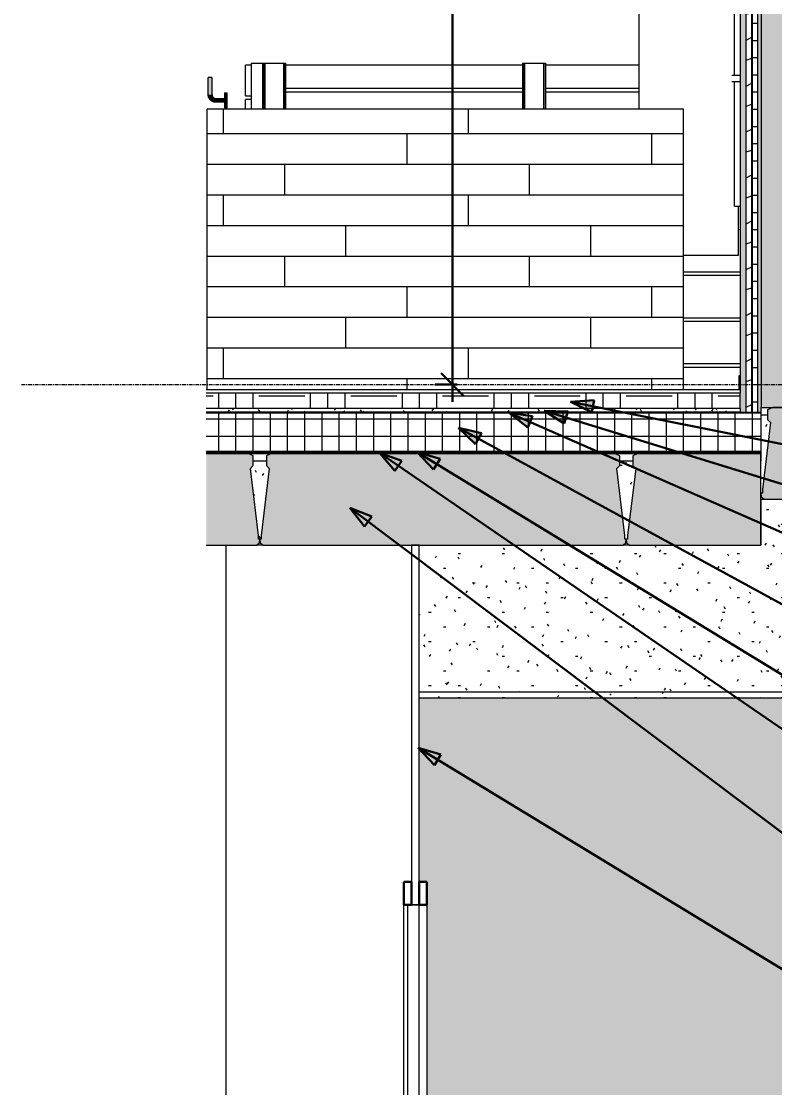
# Model space of a CAD drawing. Header units: inches. Extents: x 9847 to 10833, y -183 to 465.
# Drawn here: x 10019.2 to 10117.7, y -91.9 to 47.5 of the extents above; entities that cross this region are included whole.
import ezdxf

# ---------------------------------------------------------------- set-up
doc = ezdxf.new("R2010")
doc.units = ezdxf.units.IN
doc.header["$MEASUREMENT"] = 0
doc.linetypes.add('Grid Line 1_2_', pattern=[0.875, 0.5, -0.125, 0.125, -0.125])
for name, color, linetype, lineweight in [('0-2', 55, 'Continuous', 9), ('0-3', 250, 'Continuous', 5), ('A-ANNO-DIMS-1', 211, 'Continuous', 30), ('A-DOOR-1', 7, 'Continuous', 9), ('A-DOOR-2', 55, 'Continuous', 9), ('A-DOOR-FRAM-1', 250, 'Continuous', 30), ('A-DOOR-FRAM-2', 7, 'Continuous', 9), ('A-DOOR-FRAM-3', 55, 'Continuous', 9), ('A-FLOR-1', 8, 'Continuous', 18), ('A-FLOR-2', 254, 'Continuous', 5), ('A-FLOR-3', 192, 'Continuous', 9), ('A-FLOR-4', 55, 'Continuous', 9), ('A-FLOR-HRAL-1', 55, 'Continuous', 9), ('A-FLOR-HRAL-2', 7, 'Continuous', 9), ('A-FLOR-LEVL-1', 51, 'Grid Line 1_2_', 9), ('A-FLOR-MCUT-1', 51, 'Continuous', 9), ('A-FLOR-PATT-1', 252, 'Continuous', 9), ('A-GENM-1', 55, 'Continuous', 9), ('A-GENM-2', 7, 'Continuous', 9), ('A-GLAZ-CURT-1', 55, 'Continuous', 9), ('A-GLAZ-CWMG-1', 55, 'Continuous', 9), ('A-WALL-2', 23, 'Continuous', 18), ('A-WALL-3', 55, 'Continuous', 9), ('A-WALL-5', 113, 'Continuous', 9), ('A-WALL-PATT-1', 55, 'Continuous', 9), ('A-WALL-PATT-2', 252, 'Continuous', 9), ('E-ELEC-EQPM-1', 55, 'Continuous', 9), ('G-ANNO-TEXT', 231, 'Continuous', 30), ('S-BEAM-1', 55, 'Continuous', 9), ('S-BEAM-2', 10, 'Continuous', 9), ('S-BEAM-3', 7, 'Continuous', 9), ('S-FNDN-1', 55, 'Continuous', 9), ('S-FNDN-2', 7, 'Continuous', 9)]:
    doc.layers.add(name, color=color, linetype=linetype, lineweight=lineweight)
doc.styles.add('Century Gothic', font='ufonts.com_century-gothic.ttf', dxfattribs={"height": 2.25})
doc.dimstyles.new('OD__1_16__Tol__', dxfattribs={"dimscale": 12, "dimtxt": 2.349379, "dimasz": 0.25, "dimexe": 0.1875, "dimexo": 0.125, "dimgap": 0.03125, "dimtad": 1, "dimdec": 4, "dimrnd": 0.0625, "dimzin": 3, "dimdsep": 46, "dimlunit": 4, "dimtxsty": 'Century Gothic', "dimblk1": 'OBLIQUE', "dimblk2": 'OBLIQUE', "dimsah": 1, "dimcen": 0.09, "dimdle": 0.1875, "dimazin": 0, "dimtfac": 1, "dimtdec": 4, "dimtix": 1, "dimtmove": 0, "dimatfit": 3, "dimfxl": 1, "dimtvp": 1, "dimtfill": 1, "dimfrac": 2, "dimtolj": 1, "dimtzin": 0, "dimlwd": 30, "dimlwe": 30, "dimarcsym": 2})
pattern_1 = [(0, (10995.947, 72), (7.68, 1.92), [0.317, -5.443, 0.317, -5.443, -30.72]), (0, (10995.947, 72), (7.68, 1.92), [-11.52, 0.317, -11.203, 0.317, -5.443, -13.44]), (0, (10995.947, 72), (7.68, 1.92), [-28.8, 0.317, -3.523, 0.317, -9.283]), (120, (10998.827, 72.96), (-5.5027688, 5.691075), [0.317, -5.443, 0.317, -5.443, -30.72]), (120, (10998.827, 72.96), (-5.5027688, 5.691075), [-11.52, 0.317, -11.203, 0.317, -5.443, -13.44]), (120, (10998.827, 72.96), (-5.5027688, 5.691075), [-28.8, 0.317, -3.523, 0.317, -9.283]), (240, (10999.787, 76.8), (-2.1772312, -7.611075), [0.317, -5.443, 0.317, -5.443, -30.72]), (240, (10999.787, 76.8), (-2.1772312, -7.611075), [-11.52, 0.317, -11.203, 0.317, -5.443, -13.44]), (240, (10999.787, 76.8), (-2.1772312, -7.611075), [-28.8, 0.317, -3.523, 0.317, -9.283])]
pattern_2 = [(0, (11100.2469, 72), (0, 2.25), []), (90, (11100.2469, 72), (-2.25, 1e-16), [])]
pattern_3 = [(0, (10045.614, 0.8), (0, 4), []), (90, (10045.614, 0.8), (-8, 8), [4, -28]), (90, (10061.614, 4.8), (-8, 8), [4, -28])]

# ---------------------------------------------------------------- blocks, each defined once
blk = doc.blocks.new('Parking_Stall_Multiple - STANDARD-2220512-WALL SECTION - WEST STAIR - WEST WALL')
at = {"layer": 'A-GENM-1'}
for p, q in [((9972.19, -151.75), (10037.13, -151.75)), ((9972.19, -151.75), (10037.13, -151.75)), ((10037.13, -152), (9972.19, -152)), ((10037.13, -152), (9972.19, -152))]:
    blk.add_line(p, q, dxfattribs=at)
at = {"layer": 'A-GENM-2'}
for p, q in [((9972.19, -151.75), (9969.19, -151.75)), ((9969.19, -151.75), (9969.19, -152)), ((9972.19, -152), (9972.19, -151.75)), ((9969.19, -152), (9972.19, -152))]:
    blk.add_line(p, q, dxfattribs=at)
blk = doc.blocks.new('CHAINLINK GATE - CHAINLINK GATE-2199385-WALL SECTION - WEST STAIR - WEST WALL')
at = {"layer": 'A-DOOR-1'}
for p, q in [((9966.88, -68), (9965.38, -68)), ((9965.38, -68), (9965.38, -152)), ((9966.88, -152), (9966.88, -68)), ((9965.38, -152), (9966.88, -152))]:
    blk.add_line(p, q, dxfattribs=at)
at = {"layer": 'A-DOOR-FRAM-1'}
for p, q in [((9964.88, -65), (9964.88, -68)), ((9965.88, -65), (9964.88, -65)), ((9965.88, -68), (9965.88, -65)), ((9967.88, -65), (9966.88, -65)), ((9966.88, -65), (9966.88, -68)), ((9967.88, -68), (9967.88, -65)), ((9964.88, -68), (9965.88, -68)), ((9966.88, -68), (9967.88, -68))]:
    blk.add_line(p, q, dxfattribs=at)
at = {"layer": 'A-DOOR-FRAM-2'}
for p, q in [((9964.88, -152), (9964.88, -68)), ((9967.88, -68), (9967.88, -152)), ((9965.38, -152), (9964.88, -152)), ((9966.88, -152), (9967.88, -152))]:
    blk.add_line(p, q, dxfattribs=at)
blk = doc.blocks.new('CTR - 1st Phase - Common Walls_rvt-2-WALL SECTION - WEST STAIR - WEST WALL')
at = {"layer": 'A-WALL-PATT-1'}
h = blk.add_hatch(dxfattribs=at)
h.set_pattern_fill('FP_2', color=256, style=0, pattern_type=2)
h.set_pattern_definition([(90, (9901.19, -152), (-36.188, 2e-15), [])])
h.paths.add_polyline_path([(9964.88, -152), (9964.88, -65), (9965.88, -65), (9965.88, -21), (9939.07, -21), (9939.07, -152), (9963.59, -152)], flags=0)
at = {"layer": 'S-FNDN-1'}
for p, q in [((9946.49, -21), (9945.65, -21)), ((9939.07, -152), (9964.88, -152))]:
    blk.add_line(p, q, dxfattribs=at)
at = {"layer": 'S-FNDN-2'}
for p, q in [((9965.88, -21), (9965.88, -68)), ((9966.88, -21), (9965.88, -21)), ((9966.88, -68), (9966.88, -21)), ((9965.88, -68), (9966.88, -68))]:
    blk.add_line(p, q, dxfattribs=at)
at = {"layer": '0-2'}
for name in ['CHAINLINK GATE - CHAINLINK GATE-2199385-WALL SECTION - WEST STAIR - WEST WALL', 'Parking_Stall_Multiple - STANDARD-2220512-WALL SECTION - WEST STAIR - WEST WALL']:
    blk.add_blockref(name, (0, 0), dxfattribs=at)
blk = doc.blocks.new('034100 - Precast Structural Concrete - Solid Plank - 12_-1871118-WALL SECTION - WEST STAIR - WEST WALL')
at = {"layer": 'S-BEAM-2'}
blk.add_hatch(color=256, dxfattribs=at).paths.add_polyline_path([(9939.07, -21), (9945.65, -21), (9946.03, -20.69), (9946.07, -20.21), (9945.89, -20.21), (9945.89, -19.74), (9944.83, -10.97), (9945.22, -10.57), (9945.22, -9.31), (9944.53, -9), (9939.07, -9), (9939.07, -18.74)], flags=0)
at = {"layer": 'S-BEAM-3'}
for p, q in [((9944.53, -9), (9939.07, -9)), ((9945.22, -9.31), (9944.53, -9)), ((9945.22, -10.57), (9945.22, -9.31)), ((9944.83, -10.97), (9945.22, -10.57)), ((9945.89, -19.74), (9944.83, -10.97)), ((9945.65, -21), (9946.03, -20.69)), ((9945.89, -19.82), (9945.89, -19.74)), ((9945.89, -20.21), (9945.89, -19.82)), ((9946.07, -20.21), (9945.89, -20.21)), ((9946.03, -20.69), (9946.07, -20.21)), ((9939.07, -21), (9945.65, -21))]:
    blk.add_line(p, q, dxfattribs=at)
blk = doc.blocks.new('034100 - Precast Structural Concrete - Solid Plank - 12_-V5-WALL SECTION - WEST STAIR - WEST WALL')
at = {"layer": 'S-BEAM-2'}
blk.add_hatch(color=256, dxfattribs=at).paths.add_polyline_path([(9993.54, -21), (9993.91, -20.69), (9993.95, -20.21), (9993.78, -20.21), (9993.78, -19.74), (9992.71, -10.97), (9993.11, -10.57), (9993.11, -9.31), (9992.41, -9), (9947.61, -9), (9946.92, -9.31), (9946.92, -10.57), (9947.31, -10.97), (9946.25, -19.74), (9946.25, -20.21), (9946.07, -20.21), (9946.11, -20.69), (9946.49, -21), (9988.1, -21)], flags=0)
at = {"layer": 'S-BEAM-3'}
for p, q in [((9947.61, -9), (9946.92, -9.31)), ((9946.92, -9.31), (9946.92, -10.57)), ((9992.41, -9), (9947.61, -9)), ((9993.11, -9.31), (9992.41, -9)), ((9993.11, -10.57), (9993.11, -9.31)), ((9947.31, -10.97), (9946.25, -19.74)), ((9946.92, -10.57), (9947.31, -10.97)), ((9992.71, -10.97), (9993.11, -10.57)), ((9993.78, -19.74), (9992.71, -10.97)), ((9946.25, -20.21), (9946.07, -20.21)), ((9946.07, -20.21), (9946.11, -20.69)), ((9946.11, -20.69), (9946.49, -21)), ((9946.25, -19.74), (9946.25, -20.21)), ((9993.54, -21), (9993.91, -20.69)), ((9993.78, -19.82), (9993.78, -19.74)), ((9993.78, -20.21), (9993.78, -19.82)), ((9993.95, -20.21), (9993.78, -20.21)), ((9993.91, -20.69), (9993.95, -20.21)), ((9946.49, -21), (9993.54, -21))]:
    blk.add_line(p, q, dxfattribs=at)
blk = doc.blocks.new('034100 - Precast Structural Concrete - Solid Plank - 12_-1875030-WALL SECTION - WEST STAIR - WEST WALL')
at = {"layer": 'S-BEAM-2'}
blk.add_hatch(color=256, dxfattribs=at).paths.add_polyline_path([(10011.56, -21), (10011.56, -9), (9995.49, -9), (9994.8, -9.31), (9994.8, -10.57), (9995.19, -10.97), (9994.13, -19.82), (9994.13, -20.21), (9993.95, -20.21), (9993.99, -20.69), (9994.37, -21), (9995.19, -21)], flags=0)
at = {"layer": 'S-BEAM-3'}
for p, q in [((9995.49, -9), (9994.8, -9.31)), ((9994.8, -9.31), (9994.8, -10.57)), ((10011.56, -9), (9995.49, -9)), ((10011.56, -21), (10011.56, -9)), ((9995.19, -10.97), (9994.13, -19.74)), ((9994.8, -10.57), (9995.19, -10.97)), ((9994.13, -20.21), (9993.95, -20.21)), ((9993.95, -20.21), (9993.99, -20.69)), ((9993.99, -20.69), (9994.37, -21)), ((9994.13, -19.74), (9994.13, -19.82)), ((9994.13, -19.82), (9994.13, -20.21)), ((9994.37, -21), (10011.56, -21))]:
    blk.add_line(p, q, dxfattribs=at)
blk = doc.blocks.new('034100 - Precast Structural Concrete - Solid Plank - 12_-1871119-WALL SECTION - WEST STAIR - WEST WALL')
at = {"layer": 'S-BEAM-2'}
blk.add_hatch(color=256, dxfattribs=at).paths.add_polyline_path([(10037.13, -15), (10037.13, -3), (10013.1, -3), (10012.41, -3.31), (10012.41, -4.57), (10012.8, -4.97), (10011.74, -13.74), (10011.74, -14.21), (10011.56, -14.21), (10011.6, -14.69), (10011.98, -15)], flags=0)
at = {"layer": 'S-BEAM-3'}
for p, q in [((10013.1, -3), (10012.41, -3.31)), ((10012.41, -3.31), (10012.41, -4.57)), ((10037.13, -3), (10013.1, -3)), ((10012.8, -4.97), (10011.74, -13.74)), ((10012.41, -4.57), (10012.8, -4.97)), ((10011.74, -13.74), (10011.74, -14.21)), ((10011.74, -14.21), (10011.56, -14.21)), ((10011.56, -14.21), (10011.6, -14.69)), ((10011.6, -14.69), (10011.98, -15)), ((10011.98, -15), (10037.13, -15))]:
    blk.add_line(p, q, dxfattribs=at)
blk = doc.blocks.new('CTR - 1st Phase - Structure_rvt-2-WALL SECTION - WEST STAIR - WEST WALL')
at = {"layer": 'A-WALL-PATT-1'}
h = blk.add_hatch(dxfattribs=at)
h.set_pattern_fill('FP_3', color=256, style=0, pattern_type=2)
h.set_pattern_definition([(0, (10995.947, 72), (3.84, 0.96), [0.317, -2.563, 0.317, -2.563, -15.36]), (0, (10995.947, 72), (3.84, 0.96), [-5.76, 0.317, -5.443, 0.317, -2.563, -6.72]), (0, (10995.947, 72), (3.84, 0.96), [-14.4, 0.317, -1.603, 0.317, -4.483]), (120, (10997.387, 72.48), (-2.7513844, 2.84553755), [0.317, -2.563, 0.317, -2.563, -15.36]), (120, (10997.387, 72.48), (-2.7513844, 2.84553755), [-5.76, 0.317, -5.443, 0.317, -2.563, -6.72]), (120, (10997.387, 72.48), (-2.7513844, 2.84553755), [-14.4, 0.317, -1.603, 0.317, -4.483]), (240, (10997.867, 74.4), (-1.0886156, -3.80553755), [0.317, -2.563, 0.317, -2.563, -15.36]), (240, (10997.867, 74.4), (-1.0886156, -3.80553755), [-5.76, 0.317, -5.443, 0.317, -2.563, -6.72]), (240, (10997.867, 74.4), (-1.0886156, -3.80553755), [-14.4, 0.317, -1.603, 0.317, -4.483])])
h.paths.add_polyline_path([(9967.88, -152), (9969.19, -152), (9969.19, -151.75), (10037.13, -151.75), (10037.13, -41), (9966.88, -41), (9966.88, -65), (9967.88, -65), (9967.88, -151.75)], flags=0)
at = {"layer": 'S-BEAM-1'}
h = blk.add_hatch(dxfattribs=at)
h.set_pattern_fill('FP_8', color=256, style=0, pattern_type=2)
h.set_pattern_definition(pattern_1)
h.paths.add_polyline_path([(9946.07, -20.21), (9946.25, -20.21), (9946.25, -19.74), (9947.31, -10.97), (9946.92, -10.57), (9946.92, -10), (9945.22, -10), (9945.22, -10.57), (9944.83, -10.97), (9945.89, -19.82), (9945.89, -20.21), (9946.03, -20.21)], flags=0)
h.paths.add_polyline_path([(9946.07, -21), (9946.49, -21), (9946.11, -20.69), (9946.07, -20.21), (9946.03, -20.69), (9945.65, -21), (9946.03, -21)], flags=0)
h.paths.add_polyline_path([(9993.95, -20.21), (9994.13, -20.21), (9994.13, -19.74), (9995.19, -10.97), (9994.8, -10.57), (9994.8, -10), (9993.11, -10), (9993.11, -10.57), (9992.71, -10.97), (9993.78, -19.82), (9993.78, -20.21), (9993.91, -20.21)], flags=0)
h.paths.add_polyline_path([(9993.99, -21), (9994.37, -21), (9993.99, -20.69), (9993.95, -20.21), (9993.91, -20.69), (9993.54, -21), (9993.95, -21)], flags=0)
h.paths.add_polyline_path([(10011.58, -21), (10011.58, -15), (10011.97, -14.99), (10011.6, -14.69), (10011.56, -14.33), (10011.56, -21)], flags=0)
h.paths.add_polyline_path([(10011.74, -14.21), (10011.74, -13.74), (10012.8, -4.97), (10012.41, -4.57), (10012.41, -4), (10011.59, -4), (10011.58, -10), (10011.56, -10), (10011.56, -14.21), (10011.6, -14.21)], flags=0)
h = blk.add_hatch(dxfattribs=at)
h.set_pattern_fill('FP_13', color=256, style=0, pattern_type=2)
h.set_pattern_definition(pattern_1)
h.paths.add_polyline_path([(9997.13, -40.21), (10037.13, -40.21), (10037.13, -15), (10011.58, -15), (10011.58, -21), (9966.88, -21), (9966.88, -40.21), (9988.1, -40.21)], flags=0)
h = blk.add_hatch(dxfattribs=at)
h.set_pattern_fill('FP_17', color=256, style=0, pattern_type=2)
h.set_pattern_definition([(0, (10995.947, 145.145), (7.68, 1.358), [0.317, -5.443, 0.317, -5.443, -30.72]), (0, (10995.947, 145.145), (7.68, 1.358), [-11.52, 0.317, -11.203, 0.317, -5.443, -13.44]), (0, (10995.947, 145.145), (7.68, 1.358), [-28.8, 0.317, -3.523, 0.317, -9.283]), (129.232, (10998.827, 145.824), (-4.8376077, 3.2099465), [0.25, -4.303, 0.25, -4.303, -24.286]), (129.232, (10998.827, 145.824), (-4.8376077, 3.2099465), [-9.107, 0.25, -8.857, 0.25, -4.303, -10.625]), (129.232, (10998.827, 145.824), (-4.8376077, 3.2099465), [-22.768, 0.25, -2.785, 0.25, -7.339]), (230.768, (10999.787, 148.539), (-2.8423785, -6.1959166), [0.25, -4.303, 0.25, -4.303, -24.286]), (230.768, (10999.787, 148.539), (-2.8423785, -6.1959166), [-9.107, 0.25, -8.857, 0.25, -4.303, -10.625]), (230.768, (10999.787, 148.539), (-2.8423785, -6.1959166), [-22.768, 0.25, -2.785, 0.25, -7.339])])
h.paths.add_polyline_path([(10011.58, -41), (10037.13, -41), (10037.13, -40.21), (9966.88, -40.21), (9966.88, -41), (9996.54, -41)], flags=0)
for p, q in [((10011.58, -10), (10011.58, -9)), ((9946.92, -10), (9945.22, -10)), ((9994.8, -10), (9993.11, -10)), ((10011.58, -10), (10011.56, -10)), ((10011.58, -21), (10011.58, -15)), ((10011.58, -15), (10011.98, -15)), ((9994.37, -21), (9993.54, -21)), ((10011.58, -21), (10011.56, -21)), ((10037.13, -40.21), (9966.88, -40.21)), ((10037.13, -41), (9966.88, -41))]:
    blk.add_line(p, q, dxfattribs=at)
at = {"layer": '0-2'}
for name in ['034100 - Precast Structural Concrete - Solid Plank - 12_-1871119-WALL SECTION - WEST STAIR - WEST WALL', '034100 - Precast Structural Concrete - Solid Plank - 12_-1871118-WALL SECTION - WEST STAIR - WEST WALL', '034100 - Precast Structural Concrete - Solid Plank - 12_-V5-WALL SECTION - WEST STAIR - WEST WALL', '034100 - Precast Structural Concrete - Solid Plank - 12_-1875030-WALL SECTION - WEST STAIR - WEST WALL']:
    blk.add_blockref(name, (0, 0), dxfattribs=at)
blk = doc.blocks.new('Bayer Built Door - VISTAGRANDE FLUSH - 37-1_2__ x 81-3_4__ - 1ST FLOOR-3294966-WALL SECTION - WEST STAIR - WEST WALL')
at = {"layer": 'A-DOOR-FRAM-3'}
for p, q in [((10008.68, 1.12), (10008.68, -0.63)), ((10008.84, 1.12), (10008.68, 1.12)), ((10008.84, -0.57), (10008.68, -0.58)), ((10008.68, -0.58), (10008.68, -0.63))]:
    blk.add_line(p, q, dxfattribs=at)
blk = doc.blocks.new('V-Series_EWC4_SPVU_RFA_2015 - 1ST FLOOR-2484708-WALL SECTION - WEST STAIR - WEST WALL')
at = {"layer": 'A-GENM-1'}
for p, q in [((10008.09, 40.39), (10008.09, 68.31)), ((10008.84, 68.31), (10008.09, 68.31)), ((10008.09, 23.31), (10008.09, 39.61)), ((10008.09, 23.31), (10008.84, 23.31))]:
    blk.add_line(p, q, dxfattribs=at)
blk = doc.blocks.new('Railing - Handrail - Bracket-3113776-WALL SECTION - WEST STAIR - WEST WALL')
at = {"layer": 'A-FLOR-HRAL-2'}
for points in [[(9939.39, 63.66), (9939.56, 63.66), (9939.56, 65.91), (9939.31, 65.91), (9939.32, 63.66), (9939.35, 63.66)], [(9939.62, 63.66), (9939.81, 63.66), (9939.81, 65.91), (9939.56, 65.91), (9939.56, 63.66), (9939.6, 63.66)], [(9940.31, 62.66), (9940.31, 62.91), (9940.02, 62.98), (9939.78, 63.13), (9939.62, 63.37), (9939.56, 63.66), (9939.31, 63.66), (9939.36, 63.38), (9939.43, 63.19), (9939.58, 63), (9939.72, 62.88), (9939.89, 62.77), (9940.09, 62.69), (9940.24, 62.67)], [(9940.31, 62.91), (9940.31, 63.16), (9940.12, 63.18), (9939.91, 63.35), (9939.86, 63.42), (9939.82, 63.56), (9939.81, 63.66), (9939.56, 63.66), (9939.62, 63.37), (9939.78, 63.13), (9940.03, 62.97), (9940.14, 62.94)], [(9940.31, 62.91), (9941.44, 62.91), (9941.44, 63.16), (9940.31, 63.15), (9940.31, 62.95)], [(9940.31, 62.66), (9941.44, 62.67), (9941.44, 62.91), (9940.31, 62.91), (9940.31, 62.67)], [(9941.44, 62.91), (9941.81, 62.91), (9941.81, 63.91), (9941.44, 63.91), (9941.44, 63.17)], [(9941.44, 61.91), (9941.81, 61.91), (9941.81, 62.91), (9941.44, 62.91), (9941.44, 61.95)]]:
    blk.add_hatch(color=256, dxfattribs=at).paths.add_polyline_path(points, flags=0)
at = {"layer": 'A-FLOR-HRAL-1'}
for p, q in [((9939.31, 63.66), (9939.31, 65.91)), ((9939.56, 65.91), (9939.31, 65.91)), ((9939.81, 65.91), (9939.56, 65.91)), ((9939.81, 65.91), (9939.81, 63.66)), ((9940.31, 63.16), (9941.44, 63.16)), ((9941.44, 63.91), (9941.81, 63.91)), ((9941.44, 63.91), (9941.44, 62.91)), ((9941.44, 62.91), (9941.44, 61.91)), ((9941.81, 62.91), (9941.81, 63.91)), ((9941.81, 61.91), (9941.81, 62.91)), ((9941.44, 62.66), (9940.31, 62.66)), ((9941.81, 61.91), (9941.44, 61.91))]:
    blk.add_line(p, q, dxfattribs=at)
at = {"layer": 'A-FLOR-HRAL-1', "flags": 128}
for points in [[(9940.31, 62.66), (9940.27, 62.66), (9940.23, 62.66), (9940.19, 62.67), (9940.16, 62.67), (9940.12, 62.68), (9940.08, 62.69), (9940.04, 62.7), (9940, 62.71), (9939.96, 62.73), (9939.92, 62.74), (9939.89, 62.76), (9939.85, 62.77), (9939.82, 62.79), (9939.78, 62.81), (9939.75, 62.84), (9939.72, 62.86), (9939.69, 62.88), (9939.66, 62.91), (9939.63, 62.94), (9939.6, 62.96), (9939.57, 62.99), (9939.54, 63.02), (9939.52, 63.06), (9939.5, 63.09), (9939.47, 63.12), (9939.45, 63.15), (9939.43, 63.19), (9939.41, 63.23), (9939.4, 63.26), (9939.38, 63.3), (9939.37, 63.34), (9939.36, 63.37), (9939.35, 63.41), (9939.34, 63.45), (9939.33, 63.49), (9939.32, 63.53), (9939.32, 63.57), (9939.32, 63.61), (9939.31, 63.65), (9939.31, 63.66)], [(9939.81, 63.66), (9939.81, 63.64), (9939.82, 63.62), (9939.82, 63.6), (9939.82, 63.58), (9939.82, 63.56), (9939.83, 63.54), (9939.83, 63.52), (9939.84, 63.5), (9939.85, 63.49), (9939.85, 63.47), (9939.86, 63.45), (9939.87, 63.43), (9939.88, 63.41), (9939.89, 63.4), (9939.9, 63.38), (9939.91, 63.36), (9939.93, 63.35), (9939.94, 63.33), (9939.95, 63.32), (9939.97, 63.3), (9939.98, 63.29), (9940, 63.28), (9940.01, 63.26), (9940.03, 63.25), (9940.04, 63.24), (9940.06, 63.23), (9940.08, 63.22), (9940.1, 63.21), (9940.11, 63.2), (9940.13, 63.2), (9940.15, 63.19), (9940.17, 63.18), (9940.19, 63.18), (9940.21, 63.17), (9940.23, 63.17), (9940.25, 63.17), (9940.27, 63.16), (9940.29, 63.16), (9940.31, 63.16), (9940.31, 63.16)]]:
    blk.add_lwpolyline(points, dxfattribs=at)
blk = doc.blocks.new('Railing - Handrail - Bracket-3113774-WALL SECTION - WEST STAIR - WEST WALL')
at = {"layer": 'A-FLOR-HRAL-2'}
for points in [[(9939.31, 37.91), (9939.56, 37.91), (9939.56, 40.16), (9939.31, 40.16), (9939.31, 38.49)], [(9939.62, 37.91), (9939.81, 37.91), (9939.81, 40.16), (9939.56, 40.16), (9939.56, 37.91), (9939.6, 37.91)], [(9940.31, 36.91), (9940.31, 37.16), (9940.02, 37.22), (9939.78, 37.38), (9939.62, 37.63), (9939.55, 37.91), (9939.31, 37.91), (9939.36, 37.63), (9939.44, 37.43), (9939.58, 37.25), (9939.72, 37.12), (9939.89, 37.02), (9940.09, 36.94), (9940.24, 36.92)], [(9940.31, 37.16), (9940.31, 37.41), (9940.12, 37.43), (9939.91, 37.6), (9939.86, 37.66), (9939.82, 37.81), (9939.81, 37.91), (9939.56, 37.91), (9939.63, 37.61), (9939.79, 37.37), (9940.03, 37.22), (9940.14, 37.19)], [(9941.44, 37.16), (9941.81, 37.16), (9941.81, 38.16), (9941.44, 38.16), (9941.44, 37.23)], [(9940.31, 37.16), (9941.44, 37.16), (9941.44, 37.41), (9940.31, 37.4), (9940.31, 37.19)], [(9940.6, 36.91), (9941.44, 36.92), (9941.44, 37.16), (9940.31, 37.16), (9940.31, 36.91)], [(9941.81, 36.16), (9941.81, 37.16), (9941.44, 37.16), (9941.44, 36.16)]]:
    blk.add_hatch(color=256, dxfattribs=at).paths.add_polyline_path(points, flags=0)
at = {"layer": 'A-FLOR-HRAL-1'}
for p, q in [((9939.31, 37.91), (9939.31, 40.16)), ((9939.56, 40.16), (9939.31, 40.16)), ((9939.81, 40.16), (9939.56, 40.16)), ((9939.81, 40.16), (9939.81, 37.91)), ((9941.44, 38.16), (9941.81, 38.16)), ((9941.44, 38.16), (9941.44, 37.16)), ((9941.81, 37.16), (9941.81, 38.16)), ((9940.31, 37.41), (9941.44, 37.41)), ((9941.44, 36.91), (9940.31, 36.91)), ((9941.44, 37.16), (9941.44, 36.16)), ((9941.81, 36.16), (9941.81, 37.16)), ((9941.81, 36.16), (9941.44, 36.16))]:
    blk.add_line(p, q, dxfattribs=at)
at = {"layer": 'A-FLOR-HRAL-1', "flags": 128}
for points in [[(9940.31, 36.91), (9940.27, 36.91), (9940.23, 36.91), (9940.19, 36.92), (9940.16, 36.92), (9940.12, 36.93), (9940.08, 36.94), (9940.04, 36.95), (9940, 36.96), (9939.96, 36.97), (9939.92, 36.99), (9939.89, 37), (9939.85, 37.02), (9939.82, 37.04), (9939.78, 37.06), (9939.75, 37.08), (9939.72, 37.11), (9939.69, 37.13), (9939.66, 37.16), (9939.63, 37.18), (9939.6, 37.21), (9939.57, 37.24), (9939.54, 37.27), (9939.52, 37.3), (9939.5, 37.34), (9939.47, 37.37), (9939.45, 37.4), (9939.43, 37.44), (9939.41, 37.47), (9939.4, 37.51), (9939.38, 37.55), (9939.37, 37.58), (9939.36, 37.62), (9939.35, 37.66), (9939.34, 37.7), (9939.33, 37.74), (9939.32, 37.78), (9939.32, 37.82), (9939.32, 37.86), (9939.31, 37.9), (9939.31, 37.91)], [(9939.81, 37.91), (9939.81, 37.89), (9939.82, 37.87), (9939.82, 37.85), (9939.82, 37.83), (9939.82, 37.81), (9939.83, 37.79), (9939.83, 37.77), (9939.84, 37.75), (9939.85, 37.73), (9939.85, 37.71), (9939.86, 37.7), (9939.87, 37.68), (9939.88, 37.66), (9939.89, 37.64), (9939.9, 37.63), (9939.91, 37.61), (9939.93, 37.59), (9939.94, 37.58), (9939.95, 37.56), (9939.97, 37.55), (9939.98, 37.54), (9940, 37.52), (9940.01, 37.51), (9940.03, 37.5), (9940.04, 37.49), (9940.06, 37.48), (9940.08, 37.47), (9940.1, 37.46), (9940.11, 37.45), (9940.13, 37.44), (9940.15, 37.44), (9940.17, 37.43), (9940.19, 37.42), (9940.21, 37.42), (9940.23, 37.42), (9940.25, 37.41), (9940.27, 37.41), (9940.29, 37.41), (9940.31, 37.41), (9940.31, 37.41)]]:
    blk.add_lwpolyline(points, dxfattribs=at)
blk = doc.blocks.new('Railing - Railing-2828583-WALL SECTION - WEST STAIR - WEST WALL')
for name in ['Railing - Handrail - Bracket-3113776-WALL SECTION - WEST STAIR - WEST WALL', 'Railing - Handrail - Bracket-3113774-WALL SECTION - WEST STAIR - WEST WALL']:
    blk.add_blockref(name, (0, 0))
blk = doc.blocks.new('Horizontal_Siding - Horizontal_Siding-2855038-WALL SECTION - WEST STAIR - WEST WALL')
at = {"layer": 'A-GLAZ-CURT-1'}
blk.add_line((10008.84, 2.24), (10001.44, 2.24), dxfattribs=at)
blk = doc.blocks.new('Horizontal_Siding - Horizontal_Siding-V7-WALL SECTION - WEST STAIR - WEST WALL')
at = {"layer": 'A-GLAZ-CURT-1'}
for p, q in [((10008.84, 8.24), (10001.44, 8.24)), ((10001.44, 2.74), (10008.84, 2.74))]:
    blk.add_line(p, q, dxfattribs=at)
blk = doc.blocks.new('Horizontal_Siding - Horizontal_Siding-V8-WALL SECTION - WEST STAIR - WEST WALL')
at = {"layer": 'A-GLAZ-CURT-1'}
for p, q in [((10008.84, 20.24), (10008.64, 20.24)), ((10001.44, 14.74), (10008.84, 14.74))]:
    blk.add_line(p, q, dxfattribs=at)
blk = doc.blocks.new('Horizontal_Siding - Horizontal_Siding-V9-WALL SECTION - WEST STAIR - WEST WALL')
at = {"layer": 'A-GLAZ-CURT-1'}
blk.add_line((9995.64, 38.24), (9983.4, 38.24), dxfattribs=at)
blk = doc.blocks.new('Horizontal_Siding - Horizontal_Siding-2855037-WALL SECTION - WEST STAIR - WEST WALL')
at = {"layer": 'A-GLAZ-CURT-1'}
blk.add_line((9980.4, 38.24), (9949.44, 38.24), dxfattribs=at)
blk = doc.blocks.new('Horizontal_Siding - Horizontal_Siding-2855040-WALL SECTION - WEST STAIR - WEST WALL')
at = {"layer": 'A-GLAZ-CURT-1'}
for p, q in [((9995.64, 41.75), (9983.4, 41.75)), ((9983.4, 38.74), (9995.64, 38.74))]:
    blk.add_line(p, q, dxfattribs=at)
blk = doc.blocks.new('Horizontal_Siding - Horizontal_Siding-2855039-WALL SECTION - WEST STAIR - WEST WALL')
at = {"layer": 'A-GLAZ-CURT-1'}
for p, q in [((9980.4, 41.75), (9949.44, 41.75)), ((9949.44, 38.74), (9980.4, 38.74))]:
    blk.add_line(p, q, dxfattribs=at)
blk = doc.blocks.new('Rectangular Mullion - RAILING POST-2669755-WALL SECTION - WEST STAIR - WEST WALL')
at = {"layer": 'A-GLAZ-CWMG-1'}
for p, q in [((9980.4, 38.49), (9980.4, 36)), ((9980.61, 36), (9980.61, 38.49)), ((9980.61, 38.49), (9980.61, 36)), ((9980.67, 38.49), (9980.67, 36)), ((9983.12, 38.49), (9983.12, 36)), ((9983.19, 38.49), (9983.19, 36)), ((9983.19, 38.49), (9983.19, 36)), ((9983.4, 38.49), (9983.4, 36))]:
    blk.add_line(p, q, dxfattribs=at)
blk = doc.blocks.new('Rectangular Mullion - RAILING POST-2833645-WALL SECTION - WEST STAIR - WEST WALL')
at = {"layer": 'A-GLAZ-CWMG-1'}
for p, q in [((9980.4, 42), (9980.61, 42)), ((9980.4, 42), (9980.4, 38.49)), ((9980.61, 38.49), (9980.61, 42)), ((9980.61, 42), (9980.67, 42)), ((9980.61, 42), (9980.61, 38.49)), ((9980.67, 42), (9983.12, 42)), ((9980.67, 42), (9980.67, 38.49)), ((9983.12, 42), (9983.19, 42)), ((9983.12, 42), (9983.12, 38.49)), ((9983.19, 42), (9983.19, 38.49)), ((9983.19, 42), (9983.4, 42)), ((9983.19, 42), (9983.19, 38.49)), ((9983.4, 42), (9983.4, 38.49))]:
    blk.add_line(p, q, dxfattribs=at)
blk = doc.blocks.new('Rectangular Mullion - RAILING POST-2680127-WALL SECTION - WEST STAIR - WEST WALL')
at = {"layer": 'A-GLAZ-CWMG-1'}
for p, q in [((9946.65, 36), (9946.65, 38.49)), ((9946.65, 38.49), (9946.65, 36)), ((9946.71, 38.49), (9946.71, 36)), ((9949.16, 38.49), (9949.16, 36)), ((9949.23, 38.49), (9949.23, 36)), ((9949.23, 38.49), (9949.23, 36)), ((9949.44, 38.49), (9949.44, 36))]:
    blk.add_line(p, q, dxfattribs=at)
blk = doc.blocks.new('Rectangular Mullion - RAILING POST-2833647-WALL SECTION - WEST STAIR - WEST WALL')
at = {"layer": 'A-GLAZ-CWMG-1'}
for p, q in [((9946.44, 42), (9946.65, 42)), ((9946.65, 38.49), (9946.65, 42)), ((9946.65, 42), (9946.71, 42)), ((9946.65, 42), (9946.65, 38.49)), ((9946.71, 42), (9949.16, 42)), ((9946.71, 42), (9946.71, 38.49)), ((9949.16, 42), (9949.23, 42)), ((9949.16, 42), (9949.16, 38.49)), ((9949.23, 42), (9949.23, 38.49)), ((9949.23, 42), (9949.44, 42)), ((9949.23, 42), (9949.23, 38.49)), ((9949.44, 42), (9949.44, 38.49))]:
    blk.add_line(p, q, dxfattribs=at)
blk = doc.blocks.new('Horizontal_Siding - Horizontal_Siding-3202369-WALL SECTION - WEST STAIR - WEST WALL')
at = {"layer": 'A-GLAZ-CURT-1'}
for p in [(9944.19, 36), (9944.94, 37.26)]:
    blk.add_line(p, (9944.19, 37.26), dxfattribs=at)
blk = doc.blocks.new('Horizontal_Siding - Horizontal_Siding-3202371-WALL SECTION - WEST STAIR - WEST WALL')
at = {"layer": 'A-GLAZ-CURT-1'}
for p, q in [((9944.19, 37.76), (9944.19, 41.75)), ((9944.94, 41.75), (9944.19, 41.75)), ((9944.19, 37.76), (9944.94, 37.76))]:
    blk.add_line(p, q, dxfattribs=at)
blk = doc.blocks.new('262400 - Switchboards and Panelboards - Electric Panel - Generic - 262400 - Switchboards and Panelboards - Electric Panel - Generic-2842581-WALL SECTION - WEST STAIR - WEST WALL')
at = {"layer": 'E-ELEC-EQPM-1'}
for p, q in [((9995.64, 64.87), (10008.09, 64.87)), ((9995.64, 36), (9995.64, 64.87)), ((10008.64, 16.87), (10008.64, 23.31)), ((10008.64, 16.87), (10001.44, 16.87))]:
    blk.add_line(p, q, dxfattribs=at)
blk = doc.blocks.new('Rectangular Mullion - RAILING POST-2831812-WALL SECTION - WEST STAIR - WEST WALL')
at = {"layer": 'A-GLAZ-CWMG-1'}
for p, q in [((9944.94, 42), (9946.44, 42)), ((9944.94, 42), (9944.94, 37.51)), ((9946.44, 37.51), (9946.44, 42))]:
    blk.add_line(p, q, dxfattribs=at)
blk = doc.blocks.new('Rectangular Mullion - RAILING POST-2806290-WALL SECTION - WEST STAIR - WEST WALL')
at = {"layer": 'A-GLAZ-CWMG-1'}
for p, q in [((9944.94, 37.51), (9944.94, 36)), ((9946.44, 36), (9946.44, 37.51))]:
    blk.add_line(p, q, dxfattribs=at)
blk = doc.blocks.new('STOREFRONT DOOR B - ALUM_ STILE W_ GLASS INSET-2790180-WALL SECTION - WEST STAIR - WEST WALL')
at = {"layer": 'A-DOOR-2'}
for p, q in [((10008.84, 40.39), (10008.34, 40.39)), ((10008.34, 39.61), (10008.84, 39.61))]:
    blk.add_line(p, q, dxfattribs=at)
at = {"layer": 'A-DOOR-2', "flags": 128}
for points in [[(10008.34, 40.39), (10008.32, 40.39), (10008.3, 40.39), (10008.27, 40.39), (10008.25, 40.39), (10008.23, 40.39), (10008.2, 40.39), (10008.18, 40.39), (10008.16, 40.39), (10008.14, 40.39), (10008.11, 40.39), (10008.09, 40.39), (10008.07, 40.39), (10008.05, 40.39), (10008.03, 40.39), (10008.01, 40.39), (10007.99, 40.39), (10007.97, 40.39), (10007.95, 40.39), (10007.94, 40.39), (10007.92, 40.39), (10007.9, 40.39), (10007.89, 40.39), (10007.87, 40.39), (10007.86, 40.39), (10007.85, 40.39), (10007.83, 40.39), (10007.82, 40.39), (10007.81, 40.39), (10007.8, 40.39), (10007.79, 40.39), (10007.78, 40.39), (10007.78, 40.39), (10007.77, 40.39), (10007.77, 40.39), (10007.76, 40.39), (10007.76, 40.39), (10007.76, 40.39), (10007.75, 40.39), (10007.75, 40.39), (10007.75, 40.39)], [(10007.75, 39.61), (10007.75, 39.61), (10007.75, 39.61), (10007.76, 39.61), (10007.76, 39.61), (10007.76, 39.61), (10007.77, 39.61), (10007.78, 39.61), (10007.78, 39.61), (10007.79, 39.61), (10007.8, 39.61), (10007.81, 39.61), (10007.82, 39.61), (10007.83, 39.61), (10007.84, 39.61), (10007.86, 39.61), (10007.87, 39.61), (10007.88, 39.61), (10007.9, 39.61), (10007.92, 39.61), (10007.93, 39.61), (10007.95, 39.61), (10007.97, 39.61), (10007.99, 39.61), (10008, 39.61), (10008.02, 39.61), (10008.04, 39.61), (10008.06, 39.61), (10008.09, 39.61), (10008.11, 39.61), (10008.13, 39.61), (10008.15, 39.61), (10008.17, 39.61), (10008.2, 39.61), (10008.22, 39.61), (10008.24, 39.61), (10008.27, 39.61), (10008.29, 39.61), (10008.31, 39.61), (10008.34, 39.61), (10008.34, 39.61)]]:
    blk.add_lwpolyline(points, dxfattribs=at)
blk = doc.blocks.new('_Oblique')
at = {"color": 0, "linetype": 'ByBlock', "lineweight": -2}
blk.add_line((-0.5, -0.5), (0.5, 0.5), dxfattribs=at)
blk = doc.blocks.new('DIMBLOCK2-WALL SECTION - WEST STAIR - WEST WALL')
at = {"layer": 'A-ANNO-DIMS-1', "color": 0, "lineweight": 30, "transparency": 16777216}
for p, q in [((10075.55, 230.25), (10075.55, -2.25)), ((10076.17, 228), (10073.3, 228)), ((10076.17, 0), (10073.3, 0))]:
    blk.add_line(p, q, dxfattribs=at)
at = {"layer": 'Defpoints', "color": 0, "transparency": 16777216}
for p in [(10077.67, 228), (10075.55, 0), (10077.67, 0)]:
    blk.add_point(p, dxfattribs=at)
at = {"layer": 'A-ANNO-DIMS-1', "color": 0, "lineweight": 30, "transparency": 16777216, "xscale": 3, "yscale": 3, "zscale": 3}
for p, rotation in [((10075.55, 228), 90), ((10075.55, 0), 270)]:
    blk.add_blockref('_Oblique', p, dxfattribs=dict(at, rotation=rotation))
at = {"layer": 'A-ANNO-DIMS-1', "color": 0, "transparency": 16777216, "insert": (10073.99, 114), "char_height": 2.25, "attachment_point": 5, "rotation": 90, "style": 'Century Gothic', "bg_fill": 3, "box_fill_scale": 1.25, "bg_fill_color": 256, "bg_fill_true_color": 13158600, "bg_fill_transparency": 0}
blk.add_mtext('\\A1;19\'-0"', dxfattribs=at)
at = {"layer": 'A-ANNO-DIMS-1', "color": 0, "transparency": 16777216, "insert": (10077.38, 114), "char_height": 2.25, "attachment_point": 5, "rotation": 90, "style": 'Century Gothic', "bg_fill": 3, "box_fill_scale": 1.25, "bg_fill_color": 256, "bg_fill_true_color": 13158600, "bg_fill_transparency": 0}
blk.add_mtext('\\A1;[228.00"]', dxfattribs=at)

msp = doc.modelspace()

# ---------------------------------------------------------------- hatches: boundary and pattern name
at = {"layer": 'A-FLOR-1'}
msp.add_hatch(color=256, dxfattribs=at).paths.add_polyline_path([(10067.88522, -9), (10115.88927, -9), (10115.88002, -8.87501), (10092.39872, -8.875), (10043.37172, -8.875), (10043.37172, -9), (10067.22963, -9)], flags=0)
at = {"layer": 'A-FLOR-2'}
msp.add_hatch(color=256, dxfattribs=at).paths.add_polyline_path([(10115.88927, -8.875), (10115.88002, -8.75), (10043.37172, -8.75), (10043.37172, -8.875), (10115.88002, -8.87499)], flags=0)
at = {"layer": 'A-FLOR-PATT-1'}
h = msp.add_hatch(dxfattribs=at)
h.set_pattern_fill('FP_1', color=256, style=0, pattern_type=2)
h.set_pattern_definition([(0, (11100.247, 72), (6, 6), [6, -6]), (0, (11100.247, 74.25), (6, 6), [6, -6]), (0, (11100.247, 76.5), (6, 6), [6, -6]), (90, (11100.997, 77.25), (-6, 6), [6, -6]), (90, (11103.247, 77.25), (-6, 6), [6, -6]), (90, (11105.497, 77.25), (-6, 6), [6, -6])])
h.paths.add_polyline_path([(10092.39872, -3.125), (10113.13927, -3.125), (10113.13927, -1.125), (10043.37172, -1.125), (10043.37172, -3.125), (10067.88522, -3.125)], flags=0)
h = msp.add_hatch(dxfattribs=at)
h.set_pattern_fill('FP_3', color=256, style=0, pattern_type=2)
h.set_pattern_definition([(0, (11100.2469, 72), (3.84, 0.96), [0.317, -2.563, 0.317, -2.563, -15.36]), (0, (11100.2469, 72), (3.84, 0.96), [-5.76, 0.317, -5.443, 0.317, -2.563, -6.72]), (0, (11100.2469, 72), (3.84, 0.96), [-14.4, 0.317, -1.603, 0.317, -4.483]), (120, (11101.6869, 72.48), (-2.7513844, 2.84553755), [0.317, -2.563, 0.317, -2.563, -15.36]), (120, (11101.6869, 72.48), (-2.7513844, 2.84553755), [-5.76, 0.317, -5.443, 0.317, -2.563, -6.72]), (120, (11101.6869, 72.48), (-2.7513844, 2.84553755), [-14.4, 0.317, -1.603, 0.317, -4.483]), (240, (11102.1669, 74.4), (-1.0886156, -3.80553755), [0.317, -2.563, 0.317, -2.563, -15.36]), (240, (11102.1669, 74.4), (-1.0886156, -3.80553755), [-5.76, 0.317, -5.443, 0.317, -2.563, -6.72]), (240, (11102.1669, 74.4), (-1.0886156, -3.80553755), [-14.4, 0.317, -1.603, 0.317, -4.483])])
h.paths.add_polyline_path([(10110.78384, -3.625), (10113.13927, -3.625), (10113.13927, -3.125), (10043.37172, -3.125), (10043.37172, -3.625), (10105.73927, -3.625)], flags=0)
h = msp.add_hatch(dxfattribs=at)
h.set_pattern_fill('FP_4', color=256, style=0, pattern_type=2)
h.set_pattern_definition([(90, (11100.2469, 72), (-1.5, 9e-17), [])])
h.paths.add_polyline_path([(10043.37172, -3.75), (10115.88927, -3.75), (10115.88002, -3.625), (10043.37172, -3.625), (10043.37172, -3.69728)], flags=0)
h = msp.add_hatch(dxfattribs=at)
h.set_pattern_fill('FP_5', color=256, style=0, pattern_type=2)
h.set_pattern_definition(pattern_2)
h.paths.add_polyline_path([(10104.65547, -8.75), (10115.88927, -8.75), (10115.88002, -3.75), (10043.37172, -3.75), (10043.37172, -8.75), (10092.39872, -8.75)], flags=0)
at = {"layer": 'A-WALL-2'}
msp.add_hatch(color=256, dxfattribs=at).paths.add_polyline_path([(10113.13927, -3.625), (10113.88927, -3.625), (10113.88927, 228), (10113.13927, 228), (10113.13927, -3.125)], flags=0)
at = {"layer": 'A-WALL-PATT-1'}
h = msp.add_hatch(dxfattribs=at)
h.set_pattern_fill('FP_16', color=256, style=0, pattern_type=2)
h.set_pattern_definition(pattern_3)
h.paths.add_polyline_path([(10047.73927, -0.625), (10047.73927, 36), (10043.48927, 36), (10043.48927, -0.625)], flags=0)
h = msp.add_hatch(dxfattribs=at)
h.set_pattern_fill('FP_16', color=256, style=0, pattern_type=2)
h.set_pattern_definition(pattern_3)
h.paths.add_polyline_path([(10047.73927, -0.625), (10105.73927, -0.625), (10105.73927, 36), (10047.73927, 36), (10047.73927, 5.79444)], flags=0)
at = {"layer": 'A-WALL-PATT-2'}
h = msp.add_hatch(dxfattribs=at)
h.set_pattern_fill('FP_10', color=256, style=0, pattern_type=2)
h.set_pattern_definition([(216.87, (11102.6469, 78), (17.9999786, 12.0000322), [3, -27]), (206.565, (11106.247, 76.2), (-6.00027, -5.999812), [6.708, -6.708]), (198.435, (11106.2469, 73.2), (-12.000522, -5.9998), [3.795, -15.179])])
h.paths.add_polyline_path([(10114.63927, -3.625), (10114.63927, 228), (10113.88927, 228), (10113.88927, -3.625)], flags=0)
h = msp.add_hatch(dxfattribs=at)
h.set_pattern_fill('FP_5', color=256, style=0, pattern_type=2)
h.set_pattern_definition(pattern_2)
h.paths.add_polyline_path([(10115.38927, -3.625), (10115.38927, 228), (10114.63927, 228), (10114.63927, -3.625)], flags=0)
h = msp.add_hatch(dxfattribs=at)
h.set_pattern_fill('FP_11', color=256, style=0, pattern_type=2)
h.set_pattern_definition([(0, (11100.2469, 72), (0, 1.2), []), (315, (11100.2469, 72), (1.1992531, 0), [1.696, -1.696]), (45, (11100.2469, 72), (1.1992531, 0), [1.696, -1.696])])
h.paths.add_polyline_path([(10115.85978, -3.625), (10115.88927, -3.625), (10115.88927, 228), (10115.38927, 228), (10115.38927, -3.625)], flags=0)
h = msp.add_hatch(dxfattribs=at)
h.set_pattern_fill('FP_12', color=256, style=0, pattern_type=2)
h.set_pattern_definition([(161.57, (11100.36688, 72.12), (-0.96038369, -0.00039918), [0, -6.83, 0.758, 0]), (18.43, (11100.12688, 72.12), (-0.96038369, 0.00039918), [0, -6.83, 0.758, 0]), (108.43, (11100.36688, 72.12), (0.47951018, -2.4005264), [2.276, -5.312]), (71.57, (11100.12688, 72.12), (0.47951018, 2.4005264), [2.276, -5.312])])
h.paths.add_polyline_path([(10117.09994, -3), (10121.38927, -3), (10121.38927, 228), (10115.88927, 228), (10115.88927, -3), (10116.91222, -3)], flags=0)
at = {"layer": 'G-ANNO-TEXT'}
for points in [[(10090.97373, -2.24897), (10093.75764, -3.62592), (10094.07315, -2.04949)], [(10082.95383, -3.67617), (10085.37677, -5.61924), (10086.02369, -4.14745)], [(10087.52312, -3.41827), (10090.15272, -5.07096), (10090.62677, -3.53474)], [(10076.32695, -5.63929), (10078.57402, -7.78333), (10079.34498, -6.37255)], [(10066.00054, -8.92978), (10068.01862, -11.29061), (10068.92866, -9.96528)], [(10070.93625, -8.84365), (10073.07798, -11.09291), (10073.91567, -9.72071)], [(10062.11279, -16.10344), (10064.02684, -18.54937), (10064.99337, -17.26466)], [(10071.05383, -47.51297), (10073.19946, -49.75851), (10074.03477, -48.38485)]]:
    msp.add_hatch(color=256, dxfattribs=at).paths.add_polyline_path(points, flags=0)

# ---------------------------------------------------------------- linework, layer by layer
at = {"layer": 'A-FLOR-3'}
for p, q in [((10113.13927, -1.125), (10043.37172, -1.125)), ((10115.88927, -9), (10115.88927, -3)), ((10043.37172, -9), (10115.88927, -9))]:
    msp.add_line(p, q, dxfattribs=at)
at = {"layer": 'A-FLOR-4'}
msp.add_line((10043.37172, -0.625), (10113.13927, -0.625), dxfattribs=at)
at = {"layer": 'A-FLOR-LEVL-1'}
msp.add_line((10019.20124, 0), (10165.5978, 0), dxfattribs=at)
at = {"layer": 'A-FLOR-MCUT-1'}
for p, q in [((10113.13927, -3.125), (10113.13927, -1.125)), ((10113.13927, -3.125), (10043.37172, -3.125)), ((10113.13927, -3.625), (10043.37172, -3.625)), ((10115.88927, -3.75), (10043.37172, -3.75)), ((10115.88927, -8.75), (10043.37172, -8.75)), ((10115.88927, -8.875), (10043.37172, -8.875))]:
    msp.add_line(p, q, dxfattribs=at)
at = {"layer": 'A-WALL-3'}
for p, q in [((10043.48927, -0.625), (10043.48927, 36)), ((10105.73927, 36), (10043.48927, 36)), ((10105.73927, -0.625), (10105.73927, 36)), ((10116.70624, -4), (10115.88927, -4))]:
    msp.add_line(p, q, dxfattribs=at)
at = {"layer": 'A-WALL-5'}
for p, q in [((10115.88927, 399.28128), (10115.88927, -3)), ((10115.38927, 398.5207), (10115.38927, -3.625)), ((10113.13927, 228), (10113.13927, -1.125)), ((10113.88927, 228), (10113.88927, -3.625)), ((10114.63927, 228), (10114.63927, -3.625)), ((10113.13927, -3.125), (10113.13927, -3.625)), ((10113.13927, -3.625), (10115.88927, -3.625)), ((10115.88927, -3), (10121.38927, -3))]:
    msp.add_line(p, q, dxfattribs=at)
at = {"layer": 'G-ANNO-TEXT'}
for p, q in [((10094.07315, -2.04949), (10090.97373, -2.24897)), ((10090.97373, -2.24897), (10093.75764, -3.62592)), ((10090.97373, -2.24897), (10143.39448, -12.74036)), ((10093.75764, -3.62592), (10094.07315, -2.04949)), ((10082.95383, -3.67617), (10085.37677, -5.61924)), ((10086.02369, -4.14745), (10082.95383, -3.67617)), ((10082.95383, -3.67617), (10143.39448, -30.24272)), ((10085.37677, -5.61924), (10086.02369, -4.14745)), ((10087.52312, -3.41827), (10090.15272, -5.07096)), ((10090.62677, -3.53474), (10087.52312, -3.41827)), ((10087.52312, -3.41827), (10143.39448, -20.65903)), ((10090.15272, -5.07096), (10090.62677, -3.53474)), ((10076.32695, -5.63929), (10078.57402, -7.78333)), ((10079.34498, -6.37255), (10076.32695, -5.63929)), ((10076.32695, -5.63929), (10143.39448, -42.29066)), ((10078.57402, -7.78333), (10079.34498, -6.37255)), ((10066.00054, -8.92978), (10068.01862, -11.29061)), ((10068.92866, -9.96528), (10066.00054, -8.92978)), ((10066.00054, -8.92978), (10143.39448, -62.07286)), ((10070.93625, -8.84365), (10073.07798, -11.09291)), ((10073.91567, -9.72071), (10070.93625, -8.84365)), ((10070.93625, -8.84365), (10143.39448, -53.07749)), ((10073.07798, -11.09291), (10073.91567, -9.72071)), ((10068.01862, -11.29061), (10068.92866, -9.96528)), ((10062.11279, -16.10344), (10064.02684, -18.54937)), ((10064.99337, -17.26466), (10062.11279, -16.10344)), ((10062.11279, -16.10344), (10143.39448, -77.25448)), ((10064.02684, -18.54937), (10064.99337, -17.26466)), ((10071.05383, -47.51297), (10073.19946, -49.75851)), ((10074.03477, -48.38485), (10071.05383, -47.51297)), ((10071.05383, -47.51297), (10143.39448, -91.50266)), ((10073.19946, -49.75851), (10074.03477, -48.38485))]:
    msp.add_line(p, q, dxfattribs=at)

# ---------------------------------------------------------------- block references
at = {"layer": '0-3'}
for name in ['CTR - 1st Phase - Structure_rvt-2-WALL SECTION - WEST STAIR - WEST WALL', 'CTR - 1st Phase - Common Walls_rvt-2-WALL SECTION - WEST STAIR - WEST WALL']:
    msp.add_blockref(name, (104.29988, 0), dxfattribs=at)
at = {"layer": 'A-DOOR-1'}
msp.add_blockref('STOREFRONT DOOR B - ALUM_ STILE W_ GLASS INSET-2790180-WALL SECTION - WEST STAIR - WEST WALL', (104.29988, 0), dxfattribs=at)
at = {"layer": 'A-DOOR-2'}
msp.add_blockref('Bayer Built Door - VISTAGRANDE FLUSH - 37-1_2__ x 81-3_4__ - 1ST FLOOR-3294966-WALL SECTION - WEST STAIR - WEST WALL', (104.29988, 0), dxfattribs=at)
at = {"layer": 'A-FLOR-HRAL-1'}
msp.add_blockref('Railing - Railing-2828583-WALL SECTION - WEST STAIR - WEST WALL', (104.29988, 0), dxfattribs=at)
at = {"layer": 'A-GENM-1'}
msp.add_blockref('V-Series_EWC4_SPVU_RFA_2015 - 1ST FLOOR-2484708-WALL SECTION - WEST STAIR - WEST WALL', (104.29988, 0), dxfattribs=at)
at = {"layer": 'A-GLAZ-CURT-1'}
for name, p in [('Horizontal_Siding - Horizontal_Siding-3202371-WALL SECTION - WEST STAIR - WEST WALL', (104.29988, 0)), ('Horizontal_Siding - Horizontal_Siding-2855039-WALL SECTION - WEST STAIR - WEST WALL', (104.29988, 0)), ('Horizontal_Siding - Horizontal_Siding-2855040-WALL SECTION - WEST STAIR - WEST WALL', (104.29988, 0)), ('Horizontal_Siding - Horizontal_Siding-2855037-WALL SECTION - WEST STAIR - WEST WALL', (104.29988, 0)), ('Horizontal_Siding - Horizontal_Siding-V9-WALL SECTION - WEST STAIR - WEST WALL', (104.29988, 0)), ('Horizontal_Siding - Horizontal_Siding-3202369-WALL SECTION - WEST STAIR - WEST WALL', (104.29988, 0)), ('Horizontal_Siding - Horizontal_Siding-V8-WALL SECTION - WEST STAIR - WEST WALL', (104.29988, 0)), ('Horizontal_Siding - Horizontal_Siding-V7-WALL SECTION - WEST STAIR - WEST WALL', (104.29988, 6)), ('Horizontal_Siding - Horizontal_Siding-V7-WALL SECTION - WEST STAIR - WEST WALL', (104.29988, 0)), ('Horizontal_Siding - Horizontal_Siding-2855038-WALL SECTION - WEST STAIR - WEST WALL', (104.29988, 0))]:
    msp.add_blockref(name, p, dxfattribs=at)
at = {"layer": 'A-GLAZ-CWMG-1'}
for name in ['Rectangular Mullion - RAILING POST-2831812-WALL SECTION - WEST STAIR - WEST WALL', 'Rectangular Mullion - RAILING POST-2833647-WALL SECTION - WEST STAIR - WEST WALL', 'Rectangular Mullion - RAILING POST-2833645-WALL SECTION - WEST STAIR - WEST WALL', 'Rectangular Mullion - RAILING POST-2680127-WALL SECTION - WEST STAIR - WEST WALL', 'Rectangular Mullion - RAILING POST-2669755-WALL SECTION - WEST STAIR - WEST WALL', 'Rectangular Mullion - RAILING POST-2806290-WALL SECTION - WEST STAIR - WEST WALL']:
    msp.add_blockref(name, (104.29988, 0), dxfattribs=at)
at = {"layer": 'E-ELEC-EQPM-1'}
msp.add_blockref('262400 - Switchboards and Panelboards - Electric Panel - Generic - 262400 - Switchboards and Panelboards - Electric Panel - Generic-2842581-WALL SECTION - WEST STAIR - WEST WALL', (104.29988, 0), dxfattribs=at)

# ---------------------------------------------------------------- next in the draw order: dimensions: what is measured, and where the dimension line sits
at = {"layer": 'A-ANNO-DIMS-1'}
dim = msp.add_linear_dim(base=(10075.54895, 0), p1=(10077.67027, 228), p2=(10077.67027, 0), angle=90, dimstyle='OD__1_16__Tol__', override={"dimpost": '<>\\X', "dimfxl": 228}, dxfattribs=at)
dim.commit()
dim.dimension.update_dxf_attribs({"geometry": 'DIMBLOCK2-WALL SECTION - WEST STAIR - WEST WALL', "text_midpoint": (10075.54895, 114)})

doc.saveas('drawing.dxf')
